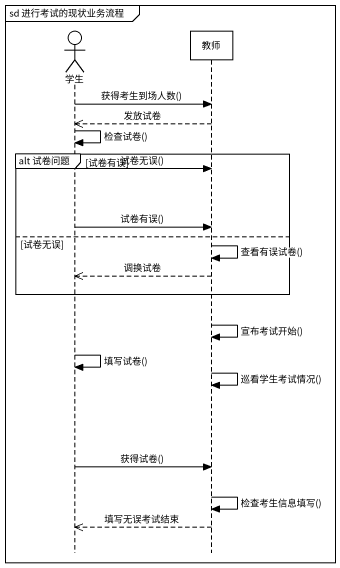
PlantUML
@startuml
mainframe sd 进行考试的现状业务流程
hide footbox
actor 学生
participant 教师

学生 -> 教师 : 获得考生到场人数()
教师 -->> 学生 : 发放试卷
学生 -> 学生 : 检查试卷()
group alt 试卷问题 [试卷有误]
  学生 -> 教师 : 试卷无误()
  学生 -> 教师 : 试卷有误()
else 试卷无误
  教师 -> 教师 : 查看有误试卷()
  教师 -->> 学生 : 调换试卷
end
教师 -> 教师 : 宣布考试开始()
学生 -> 学生 : 填写试卷()
教师 -> 教师 : 巡看学生考试情况()
学生 -> 教师 : 获得试卷()
教师 -> 教师 : 检查考生信息填写()
教师 -->> 学生 : 填写无误考试结束
@enduml
